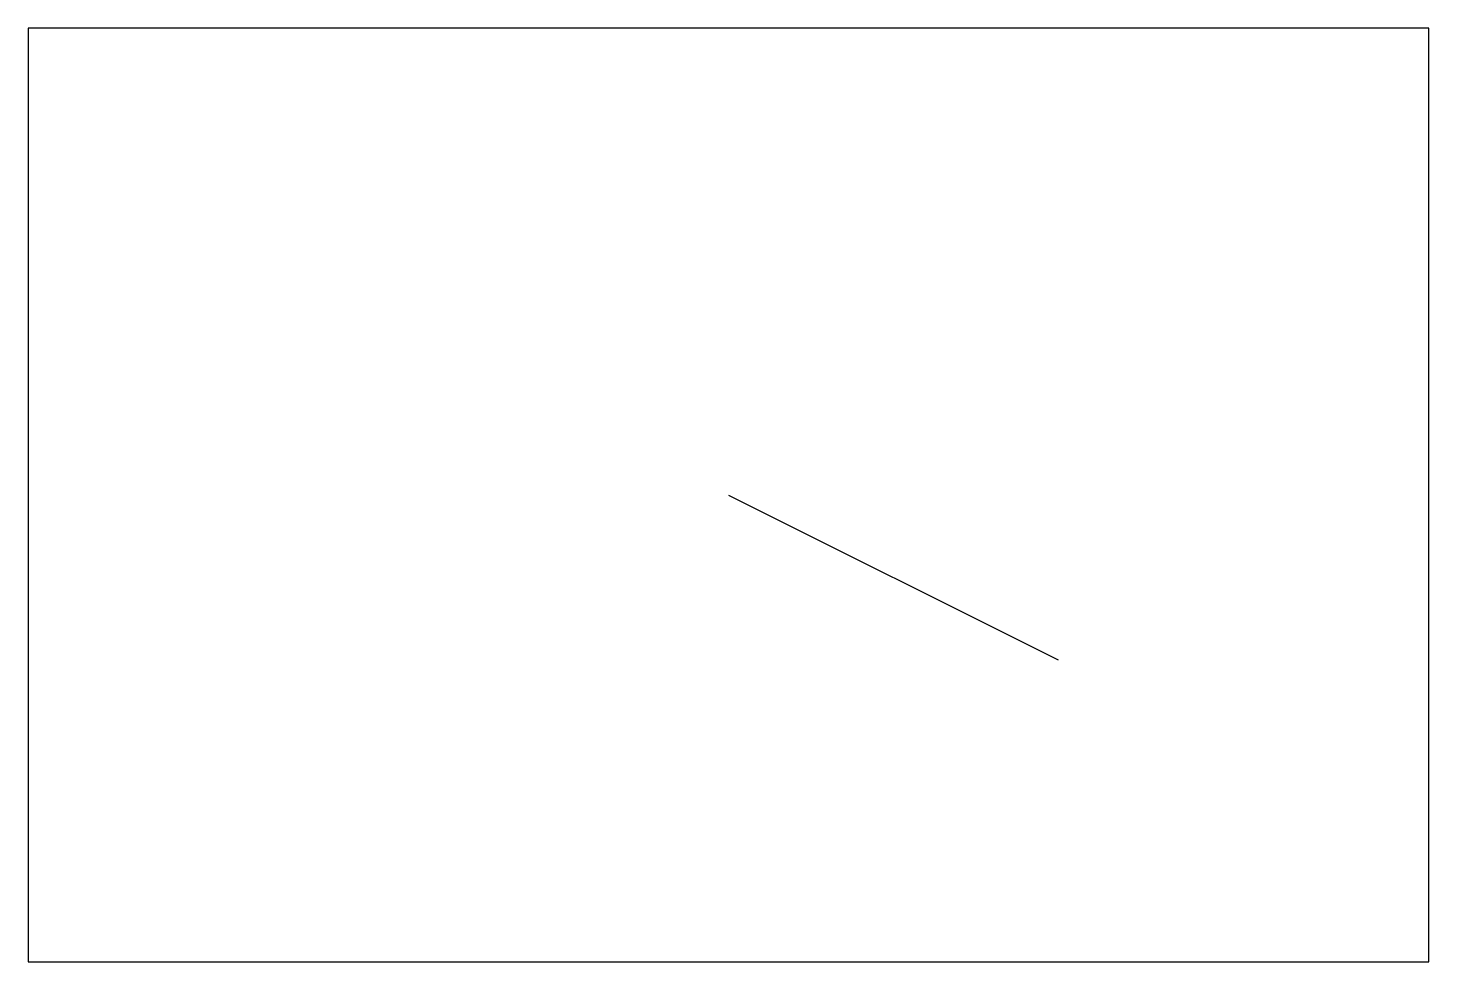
# Model space of a CAD drawing. Header units: metres. Extents: x -15 to 15, y -10 to 10.
import ezdxf

# ---------------------------------------------------------------- set-up
doc = ezdxf.new("R2010")
doc.units = ezdxf.units.M

msp = doc.modelspace()

# ---------------------------------------------------------------- linework, layer by layer
for p, q in [((15, 10), (-15, 10)), ((-15, 10), (-15, -10)), ((15, -10), (15, 10)), ((0, 0), (7.058823, -3.529411)), ((-15, -10), (15, -10))]:
    msp.add_line(p, q)

doc.saveas('drawing.dxf')
